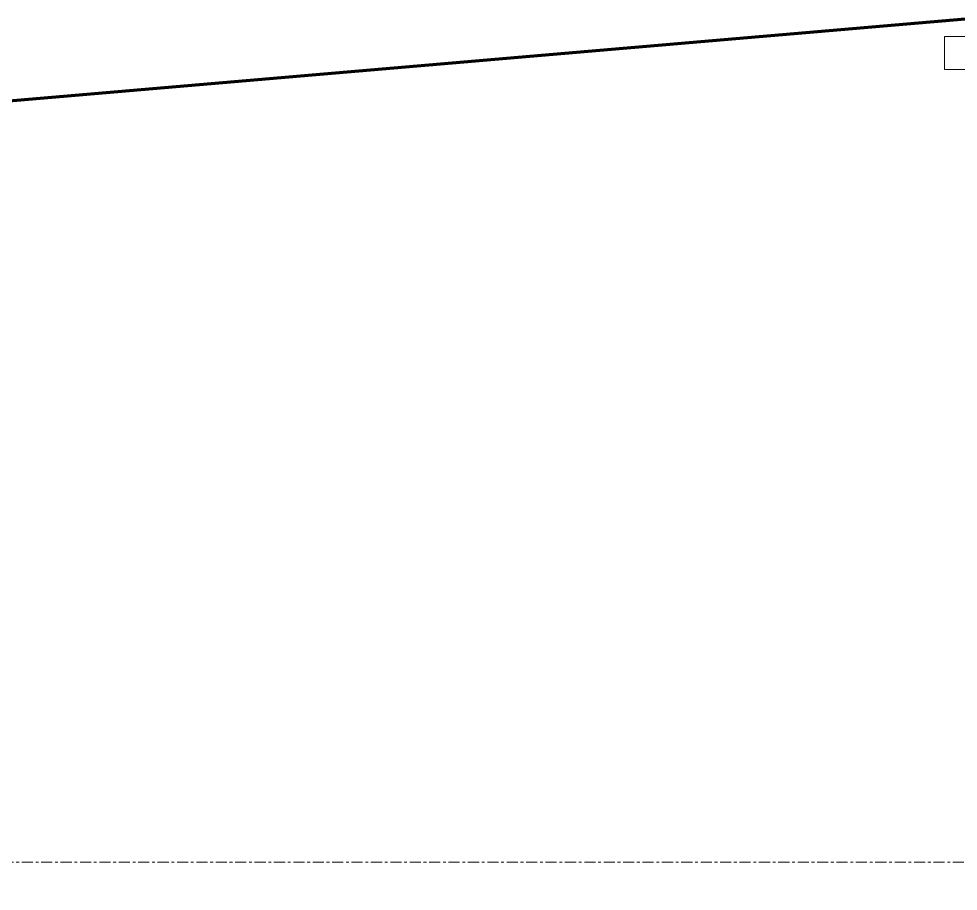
# Model space of a CAD drawing. Header units: inches. Extents: x 22 to 382261, y 22 to 371281.
# Drawn here: x 218951 to 220028, y 146672 to 147671 of the extents above; entities that cross this region are included whole.
import ezdxf

# ---------------------------------------------------------------- set-up
doc = ezdxf.new("R2010")
doc.units = ezdxf.units.IN
doc.header["$MEASUREMENT"] = 0
doc.linetypes.add('Grid Line 1_2_', pattern=[22.225, 12.7, -3.175, 3.175, -3.175])
for name, color, linetype, lineweight in [('A-FLOR-LEVL', 51, 'Continuous', 9), ('P-PIPE', 3, 'Continuous', 9), ('Q-CASE', 31, 'Continuous', 9)]:
    doc.layers.add(name, color=color, linetype=linetype, lineweight=lineweight)

# ---------------------------------------------------------------- blocks, each defined once
blk = doc.blocks.new('Casework 3 - Casework 3-482897-Right Side Elevation')
at = {"layer": 'Q-CASE', "lineweight": 70}
blk.add_line((-12141, 6416.7), (-487.2, 7415.8), dxfattribs=at)
blk = doc.blocks.new('96M_High_Galvanize_Water_Tank_Frame_22788 - 96M_High_Galvanize_Water_Tank_Frame_22788-498790-Right Side Elevation')
at = {"layer": 'P-PIPE'}
for p, q in [((-510.9, 7395.7), (3637.8, 7395.7)), ((-510.9, 7395.7), (-510.9, 7357.7)), ((3637.8, 7357.7), (-510.9, 7357.7))]:
    blk.add_line(p, q, dxfattribs=at)

msp = doc.modelspace()

# ---------------------------------------------------------------- linework, layer by layer
at = {"layer": 'A-FLOR-LEVL', "linetype": 'Grid Line 1_2_'}
msp.add_line((206975.4, 146705.4), (250147.7, 146705.4), dxfattribs=at)

# ---------------------------------------------------------------- block references
at = {"layer": 'P-PIPE'}
msp.add_blockref('96M_High_Galvanize_Water_Tank_Frame_22788 - 96M_High_Galvanize_Water_Tank_Frame_22788-498790-Right Side Elevation', (220522.9, 140255.4), dxfattribs=at)
at = {"layer": 'Q-CASE', "lineweight": 70}
msp.add_blockref('Casework 3 - Casework 3-482897-Right Side Elevation', (220522.9, 140255.4), dxfattribs=at)

doc.saveas('drawing.dxf')
